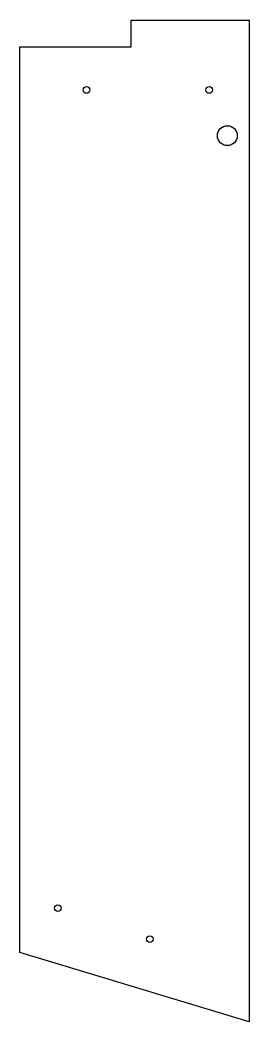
# Model space of a CAD drawing. Header units: inches. Extents: x 0 to 4.3, y -18.3 to 0.5.
import ezdxf

# ---------------------------------------------------------------- set-up
doc = ezdxf.new("R2010")
doc.units = ezdxf.units.IN
doc.layers.get('0').update_dxf_attribs({"linetype": 'CONTINUOUS'})

msp = doc.modelspace()

# ---------------------------------------------------------------- linework, layer by layer
msp.add_lwpolyline([(0, 0), (2.087, 0), (2.087, 0.5), (4.303, 0.5), (4.303, -18.278), (0, -16.976)], close=True)
for centre, radius in [((1.25, -0.81), 0.0625), ((3.553, -0.81), 0.0625), ((3.896, -1.667), 0.187), ((0.711, -16.147), 0.0625), ((2.439, -16.728), 0.0625)]:
    msp.add_circle(centre, radius)

doc.saveas('drawing.dxf')
